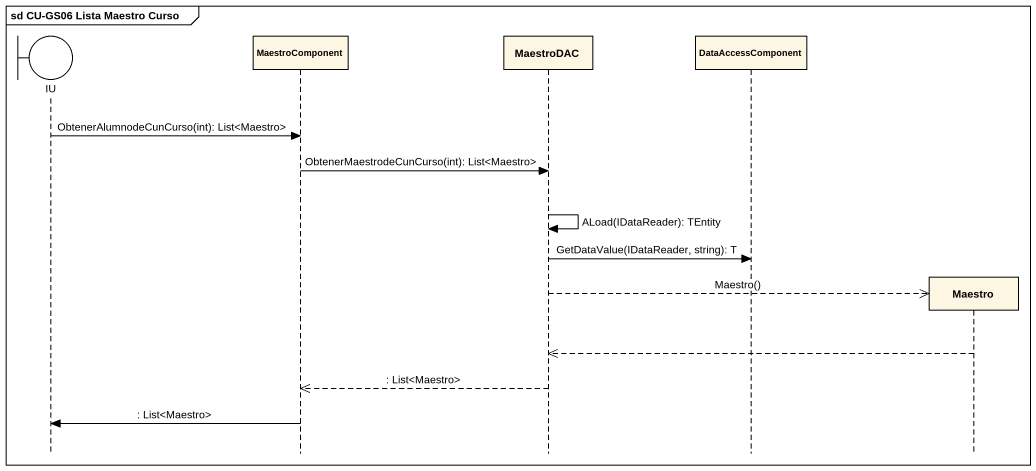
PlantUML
@startuml
mainframe sd CU-GS06 Lista Maestro Curso
hide footbox
boundary IU
participant MaestroComponent
participant MaestroDAC
participant DataAccessComponent
participant Maestro

IU -> MaestroComponent : ObtenerAlumnodeCunCurso(int): List<Maestro>
MaestroComponent -> MaestroDAC : ObtenerMaestrodeCunCurso(int): List<Maestro>
MaestroDAC -> MaestroDAC : ALoad(IDataReader): TEntity
MaestroDAC -> DataAccessComponent : GetDataValue(IDataReader, string): T
MaestroDAC -->> Maestro ** : Maestro()
Maestro -->> MaestroDAC
MaestroDAC -->> MaestroComponent : : List<Maestro>
MaestroComponent -> IU : : List<Maestro>
@enduml
